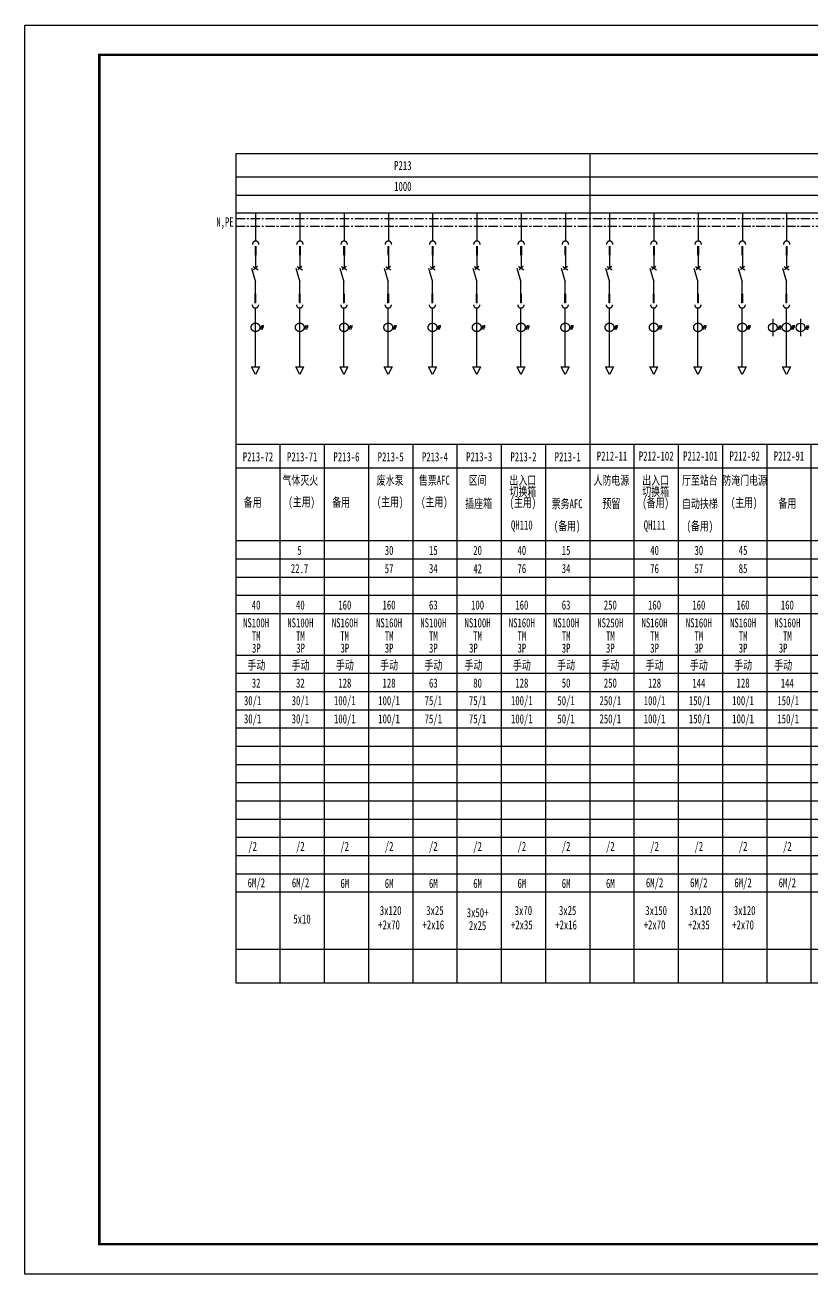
# Model space of a CAD drawing. Extents: x 639847 to 671765, y -86200 to -63744.
# Drawn here: x 639847 to 650416, y -86200 to -69400 of the extents above; entities that cross this region are included whole.
import ezdxf
from ezdxf.enums import TextEntityAlignment as Align

# ---------------------------------------------------------------- set-up
doc = ezdxf.new("R2010")
doc.units = 0
doc.header["$LTSCALE"] = 100
doc.header["$MEASUREMENT"] = 0
doc.linetypes.add('ACAD_ISO03W100', pattern=[30, 12, -18])
doc.linetypes.add('CENTER', pattern=[2, 1.25, -0.25, 0.25, -0.25])
doc.layers.get('0').update_dxf_attribs({"color": 3, "linetype": 'CONTINUOUS'})
for name, color, linetype in [('01', 7, 'CONTINUOUS'), ('02', 1, 'CONTINUOUS'), ('1', 7, 'ACAD_ISO03W100'), ('11', 1, 'CONTINUOUS'), ('图框', 4, 'CONTINUOUS')]:
    doc.layers.add(name, color=color, linetype=linetype)
doc.styles.add('WEN', font='', dxfattribs={"width": 0.7})
doc.styles.get('WEN').set_extended_font_data('SimSun')

msp = doc.modelspace()

# ---------------------------------------------------------------- linework, layer by layer
at = {"const_width": 18.3, "elevation": -732}
msp.add_lwpolyline([(642681, -71928), (657950, -71928)], dxfattribs=at)
at = {"layer": '01'}
for p, q in [((642681, -71129), (642681, -82285)), ((642681, -71129), (661333, -71129)), ((647441, -71129), (647441, -82285)), ((642681, -82285), (661333, -82285))]:
    msp.add_line(p, q, dxfattribs=at)
at = {"layer": '01', "color": 3, "linetype": 'CENTER'}
for p, q in [((642681, -72001), (659459, -72001)), ((642681, -72106), (659459, -72106))]:
    msp.add_line(p, q, dxfattribs=at)
at = {"layer": '02'}
for p, q in [((642681, -71444), (661333, -71444)), ((642681, -71689), (661333, -71689)), ((649906, -73584, -1796), (649906, -73353, -1796)), ((650278, -73584, -1796), (650278, -73353, -1796)), ((650017, -73469, -1796), (649962, -73469, -1796)), ((649987, -73440, -1796), (649974, -73499, -1796)), ((650008, -73440, -1796), (649995, -73499, -1796)), ((650390, -73469, -1796), (650335, -73469, -1796)), ((650360, -73440, -1796), (650347, -73500, -1796)), ((650380, -73440, -1796), (650367, -73500, -1796)), ((642681, -75040), (661333, -75040)), ((643276, -75040), (643276, -82285)), ((643871, -75040), (643871, -82285)), ((644466, -75040), (644466, -82285)), ((645061, -75040), (645061, -82285)), ((645656, -75040), (645656, -82285)), ((646251, -75040), (646251, -82285)), ((646846, -75040), (646846, -82285)), ((648036, -75040), (648036, -82285)), ((648631, -75040), (648631, -82285)), ((649226, -75040), (649226, -82285)), ((649821, -75040), (649821, -82285)), ((650416, -75040), (650416, -82285)), ((642681, -75355), (661333, -75355)), ((642681, -76335), (661333, -76335)), ((642681, -76580), (661333, -76580)), ((642681, -76825), (661333, -76825)), ((642681, -77070), (661333, -77070)), ((642681, -77315), (660791, -77315)), ((642681, -77875), (660791, -77875)), ((642681, -78120), (660791, -78120)), ((642681, -78365), (661158, -78365)), ((642681, -78610), (661158, -78610)), ((642681, -78855), (661158, -78855)), ((642681, -79100), (661158, -79100)), ((642681, -79345), (661158, -79345)), ((642681, -79590), (661158, -79590)), ((642681, -79835), (661158, -79835)), ((642681, -80080), (661158, -80080)), ((642681, -80325), (661158, -80325)), ((642681, -80570), (661158, -80570)), ((642681, -80815), (661333, -80815)), ((642681, -81060), (661333, -81060)), ((642681, -81830), (661333, -81830))]:
    msp.add_line(p, q, dxfattribs=at)
for centre in [(649904, -73470, -1796), (650277, -73467, -1796)]:
    msp.add_circle(centre, 58.2, dxfattribs=at)
at = {"layer": '1'}
for p, q in [((642949, -71935, -898), (642949, -72307, -898)), ((643544, -71935, -898), (643544, -72307, -898)), ((644139, -71935, -898), (644139, -72307, -898)), ((644734, -71935, -898), (644734, -72307, -898)), ((645329, -71935, -898), (645329, -72307, -898)), ((645924, -71935, -898), (645924, -72307, -898)), ((646519, -71935, -898), (646519, -72307, -898)), ((647114, -71935, -898), (647114, -72307, -898)), ((647709, -71935, -898), (647709, -72307, -898)), ((648304, -71935, -898), (648304, -72307, -898)), ((648899, -71935, -898), (648899, -72307, -898)), ((649494, -71935, -898), (649494, -72307, -898)), ((650089, -71935, -898), (650089, -72307, -898)), ((642949, -72373, -898), (642949, -72482, -898)), ((643544, -72373, -898), (643544, -72482, -898)), ((644139, -72373, -898), (644139, -72482, -898)), ((644734, -72373, -898), (644734, -72482, -898)), ((645329, -72373, -898), (645329, -72482, -898)), ((645924, -72373, -898), (645924, -72482, -898)), ((646519, -72373, -898), (646519, -72482, -898)), ((647114, -72373, -898), (647114, -72482, -898)), ((647709, -72373, -898), (647709, -72482, -898)), ((648304, -72373, -898), (648304, -72482, -898)), ((648899, -72373, -898), (648899, -72482, -898)), ((649494, -72373, -898), (649494, -72482, -898)), ((650089, -72373, -898), (650089, -72482, -898)), ((642949, -72423, -898), (642949, -72671, -898)), ((642949, -72423, -898), (642949, -72671, -898)), ((643544, -72423, -898), (643544, -72671, -898)), ((643544, -72423, -898), (643544, -72671, -898)), ((644139, -72423, -898), (644139, -72671, -898)), ((644139, -72423, -898), (644139, -72671, -898)), ((644734, -72423, -898), (644734, -72671, -898)), ((644734, -72423, -898), (644734, -72671, -898)), ((645329, -72423, -898), (645329, -72671, -898)), ((645329, -72423, -898), (645329, -72671, -898)), ((645924, -72423, -898), (645924, -72671, -898)), ((645924, -72423, -898), (645924, -72671, -898)), ((646519, -72423, -898), (646519, -72671, -898)), ((646519, -72423, -898), (646519, -72671, -898)), ((647114, -72423, -898), (647114, -72671, -898)), ((647114, -72423, -898), (647114, -72671, -898)), ((647709, -72423, -898), (647709, -72671, -898)), ((647709, -72423, -898), (647709, -72671, -898)), ((648304, -72423, -898), (648304, -72671, -898)), ((648304, -72423, -898), (648304, -72671, -898)), ((648899, -72423, -898), (648899, -72671, -898)), ((648899, -72423, -898), (648899, -72671, -898)), ((649494, -72423, -898), (649494, -72671, -898)), ((649494, -72423, -898), (649494, -72671, -898)), ((650089, -72423, -898), (650089, -72671, -898)), ((650089, -72423, -898), (650089, -72671, -898)), ((642892, -72669, -898), (642946, -72855, -898)), ((642914, -72647, -898), (642983, -72694, -898)), ((642976, -72647, -898), (642922, -72694, -898)), ((643487, -72669, -898), (643541, -72855, -898)), ((643509, -72647, -898), (643578, -72694, -898)), ((643571, -72647, -898), (643517, -72694, -898)), ((644082, -72669, -898), (644136, -72855, -898)), ((644104, -72647, -898), (644173, -72694, -898)), ((644166, -72647, -898), (644112, -72694, -898)), ((644677, -72669, -898), (644731, -72855, -898)), ((644699, -72647, -898), (644768, -72694, -898)), ((644761, -72647, -898), (644707, -72694, -898)), ((645272, -72669, -898), (645326, -72855, -898)), ((645294, -72647, -898), (645363, -72694, -898)), ((645356, -72647, -898), (645302, -72694, -898)), ((645867, -72669, -898), (645921, -72855, -898)), ((645889, -72647, -898), (645958, -72694, -898)), ((645951, -72647, -898), (645897, -72694, -898)), ((646462, -72669, -898), (646516, -72855, -898)), ((646484, -72647, -898), (646553, -72694, -898)), ((646546, -72647, -898), (646492, -72694, -898)), ((647057, -72669, -898), (647111, -72855, -898)), ((647079, -72647, -898), (647148, -72694, -898)), ((647141, -72647, -898), (647087, -72694, -898)), ((647652, -72669, -898), (647706, -72855, -898)), ((647674, -72647, -898), (647743, -72694, -898)), ((647736, -72647, -898), (647682, -72694, -898)), ((648247, -72669, -898), (648301, -72855, -898)), ((648269, -72647, -898), (648338, -72694, -898)), ((648331, -72647, -898), (648277, -72694, -898)), ((648842, -72669, -898), (648896, -72855, -898)), ((648864, -72647, -898), (648933, -72694, -898)), ((648926, -72647, -898), (648872, -72694, -898)), ((649437, -72669, -898), (649491, -72855, -898)), ((649459, -72647, -898), (649528, -72694, -898)), ((649521, -72647, -898), (649467, -72694, -898)), ((650032, -72669, -898), (650086, -72855, -898)), ((650054, -72647, -898), (650123, -72694, -898)), ((650116, -72647, -898), (650062, -72694, -898)), ((642946, -73119, -898), (642946, -72855, -898)), ((643541, -73119, -898), (643541, -72855, -898)), ((644136, -73119, -898), (644136, -72855, -898)), ((644731, -73119, -898), (644731, -72855, -898)), ((645326, -73119, -898), (645326, -72855, -898)), ((645921, -73119, -898), (645921, -72855, -898)), ((646516, -73119, -898), (646516, -72855, -898)), ((647111, -73119, -898), (647111, -72855, -898)), ((647706, -73119, -898), (647706, -72855, -898)), ((648301, -73119, -898), (648301, -72855, -898)), ((648896, -73119, -898), (648896, -72855, -898)), ((649491, -73119, -898), (649491, -72855, -898)), ((650086, -73119, -898), (650086, -72855, -898)), ((642946, -73140, -898), (642946, -73031, -898)), ((643541, -73140, -898), (643541, -73031, -898)), ((644136, -73140, -898), (644136, -73031, -898)), ((644731, -73140, -898), (644731, -73031, -898)), ((645326, -73140, -898), (645326, -73031, -898)), ((645921, -73140, -898), (645921, -73031, -898)), ((646516, -73140, -898), (646516, -73031, -898)), ((647111, -73140, -898), (647111, -73031, -898)), ((647706, -73140, -898), (647706, -73031, -898)), ((648301, -73140, -898), (648301, -73031, -898)), ((648896, -73140, -898), (648896, -73031, -898)), ((649491, -73140, -898), (649491, -73031, -898)), ((650086, -73140, -898), (650086, -73031, -898)), ((642946, -73996, -898), (642946, -73206, -898)), ((643541, -73996, -898), (643541, -73206, -898)), ((644136, -73996, -898), (644136, -73206, -898)), ((644731, -73996, -898), (644731, -73206, -898)), ((645326, -73996, -898), (645326, -73206, -898)), ((645921, -73996, -898), (645921, -73206, -898)), ((646516, -73996, -898), (646516, -73206, -898)), ((647111, -73996, -898), (647111, -73206, -898)), ((647706, -73996, -898), (647706, -73206, -898)), ((648301, -73996, -898), (648301, -73206, -898)), ((648896, -73996, -898), (648896, -73206, -898)), ((649491, -73996, -898), (649491, -73206, -898)), ((650086, -73996, -898), (650086, -73206, -898)), ((643060, -73466, -898), (643005, -73466, -898)), ((643030, -73437, -898), (643017, -73496, -898)), ((643050, -73437, -898), (643037, -73496, -898)), ((643655, -73466, -898), (643600, -73466, -898)), ((643625, -73437, -898), (643612, -73496, -898)), ((643645, -73437, -898), (643632, -73496, -898)), ((644250, -73466, -898), (644195, -73466, -898)), ((644220, -73437, -898), (644207, -73496, -898)), ((644240, -73437, -898), (644227, -73496, -898)), ((644845, -73466, -898), (644790, -73466, -898)), ((644815, -73437, -898), (644802, -73496, -898)), ((644835, -73437, -898), (644822, -73496, -898)), ((645440, -73466, -898), (645385, -73466, -898)), ((645410, -73437, -898), (645397, -73496, -898)), ((645430, -73437, -898), (645417, -73496, -898)), ((646035, -73466, -898), (645980, -73466, -898)), ((646005, -73437, -898), (645992, -73496, -898)), ((646025, -73437, -898), (646012, -73496, -898)), ((646630, -73466, -898), (646575, -73466, -898)), ((646600, -73437, -898), (646587, -73496, -898)), ((646620, -73437, -898), (646607, -73496, -898)), ((647225, -73466, -898), (647170, -73466, -898)), ((647195, -73437, -898), (647182, -73496, -898)), ((647215, -73437, -898), (647202, -73496, -898)), ((647820, -73466, -898), (647765, -73466, -898)), ((647790, -73437, -898), (647777, -73496, -898)), ((647810, -73437, -898), (647797, -73496, -898)), ((648415, -73466, -898), (648360, -73466, -898)), ((648385, -73437, -898), (648372, -73496, -898)), ((648405, -73437, -898), (648392, -73496, -898)), ((649010, -73466, -898), (648955, -73466, -898)), ((648980, -73437, -898), (648967, -73496, -898)), ((649000, -73437, -898), (648987, -73496, -898)), ((649605, -73466, -898), (649550, -73466, -898)), ((649575, -73437, -898), (649562, -73496, -898)), ((649595, -73437, -898), (649582, -73496, -898)), ((650200, -73466, -898), (650145, -73466, -898)), ((650170, -73437, -898), (650157, -73496, -898)), ((650190, -73437, -898), (650177, -73496, -898)), ((642946, -74101, -898), (642894, -73996, -898)), ((642894, -73996, -898), (642999, -73996, -898)), ((642999, -73996, -898), (642946, -74101, -898)), ((643489, -73996, -898), (643594, -73996, -898)), ((643541, -74101, -898), (643489, -73996, -898)), ((643594, -73996, -898), (643541, -74101, -898)), ((644084, -73996, -898), (644189, -73996, -898)), ((644136, -74101, -898), (644084, -73996, -898)), ((644189, -73996, -898), (644136, -74101, -898)), ((644679, -73996, -898), (644784, -73996, -898)), ((644731, -74101, -898), (644679, -73996, -898)), ((644784, -73996, -898), (644731, -74101, -898)), ((645326, -74101, -898), (645274, -73996, -898)), ((645274, -73996, -898), (645379, -73996, -898)), ((645379, -73996, -898), (645326, -74101, -898)), ((645921, -74101, -898), (645869, -73996, -898)), ((645869, -73996, -898), (645974, -73996, -898)), ((645974, -73996, -898), (645921, -74101, -898)), ((646464, -73996, -898), (646569, -73996, -898)), ((646516, -74101, -898), (646464, -73996, -898)), ((646569, -73996, -898), (646516, -74101, -898)), ((647111, -74101, -898), (647059, -73996, -898)), ((647059, -73996, -898), (647164, -73996, -898)), ((647164, -73996, -898), (647111, -74101, -898)), ((647654, -73996, -898), (647759, -73996, -898)), ((647706, -74101, -898), (647654, -73996, -898)), ((647759, -73996, -898), (647706, -74101, -898)), ((648301, -74101, -898), (648249, -73996, -898)), ((648249, -73996, -898), (648354, -73996, -898)), ((648354, -73996, -898), (648301, -74101, -898)), ((648896, -74101, -898), (648844, -73996, -898)), ((648844, -73996, -898), (648949, -73996, -898)), ((648949, -73996, -898), (648896, -74101, -898)), ((649491, -74101, -898), (649439, -73996, -898)), ((649439, -73996, -898), (649544, -73996, -898)), ((649544, -73996, -898), (649491, -74101, -898)), ((650086, -74101, -898), (650034, -73996, -898)), ((650034, -73996, -898), (650139, -73996, -898)), ((650139, -73996, -898), (650086, -74101, -898))]:
    msp.add_line(p, q, dxfattribs=at)
at = {"layer": '1', "const_width": 28.3, "elevation": -898}
for points in [[(642949, -72373), (642949, -72498)], [(643544, -72373), (643544, -72498)], [(644139, -72373), (644139, -72498)], [(644734, -72373), (644734, -72498)], [(645329, -72373), (645329, -72498)], [(645924, -72373), (645924, -72498)], [(646519, -72373), (646519, -72498)], [(647114, -72373), (647114, -72498)], [(647709, -72373), (647709, -72498)], [(648304, -72373), (648304, -72498)], [(648899, -72373), (648899, -72498)], [(649494, -72373), (649494, -72498)], [(650089, -72373), (650089, -72498)], [(642946, -73015), (642946, -73140)], [(643541, -73015), (643541, -73140)], [(644136, -73015), (644136, -73140)], [(644731, -73015), (644731, -73140)], [(645326, -73015), (645326, -73140)], [(645921, -73015), (645921, -73140)], [(646516, -73015), (646516, -73140)], [(647111, -73015), (647111, -73140)], [(647706, -73015), (647706, -73140)], [(648301, -73015), (648301, -73140)], [(648896, -73015), (648896, -73140)], [(649491, -73015), (649491, -73140)], [(650086, -73015), (650086, -73140)]]:
    msp.add_lwpolyline(points, dxfattribs=at)
at = {"layer": '1'}
for centre in [(642947, -73467, -898), (643542, -73467, -898), (644137, -73467, -898), (644732, -73467, -898), (645327, -73467, -898), (645922, -73467, -898), (646517, -73467, -898), (647112, -73467, -898), (647707, -73467, -898), (648302, -73467, -898), (648897, -73467, -898), (649492, -73467, -898), (650087, -73467, -898)]:
    msp.add_circle(centre, 58.2, dxfattribs=at)
for centre, start, end in [((642949, -72351, -898), 0, 180), ((643544, -72351, -898), 0, 180), ((644139, -72351, -898), 0, 180), ((644734, -72351, -898), 0, 180), ((645329, -72351, -898), 0, 180), ((645924, -72351, -898), 0, 180), ((646519, -72351, -898), 0, 180), ((647114, -72351, -898), 0, 180), ((647709, -72351, -898), 0, 180), ((648304, -72351, -898), 0, 180), ((648899, -72351, -898), 0, 180), ((649494, -72351, -898), 0, 180), ((650089, -72351, -898), 0, 180), ((642946, -73162, -898), 180, 0), ((643541, -73162, -898), 180, 0), ((644136, -73162, -898), 180, 0), ((644731, -73162, -898), 180, 0), ((645326, -73162, -898), 180, 0), ((645921, -73162, -898), 180, 0), ((646516, -73162, -898), 180, 0), ((647111, -73162, -898), 180, 0), ((647706, -73162, -898), 180, 0), ((648301, -73162, -898), 180, 0), ((648896, -73162, -898), 180, 0), ((649491, -73162, -898), 180, 0), ((650086, -73162, -898), 180, 0)]:
    msp.add_arc(centre, 43.8, start, end, dxfattribs=at)
at = {"layer": '图框'}
msp.add_lwpolyline([(639847, -69400), (663607, -69400), (663607, -86200), (639847, -86200)], close=True, dxfattribs=at)
at = {"layer": '图框', "const_width": 32}
msp.add_lwpolyline([(640847, -69800), (663207, -69800), (663207, -85800), (640847, -85800)], close=True, dxfattribs=at)

# ---------------------------------------------------------------- texts
at = {"layer": '11', "style": 'WEN', "width": 0.7}
for s, height, p in [('P213', 122.5, (644928, -71291)), ('1000', 122.5, (644928, -71571)), ('N,PE', 122.5, (642537, -72065)), ('P213-72', 122.5, (642980, -75209)), ('P213-71', 122.5, (643575, -75209)), ('P213-6', 122.5, (644170, -75209)), ('P213-5', 122.5, (644765, -75209)), ('P213-4', 122.5, (645360, -75209)), ('P213-3', 122.5, (645955, -75209)), ('P213-2', 122.5, (646550, -75209)), ('P213-1', 122.5, (647145, -75209)), ('P212-11', 122.5, (647740, -75198)), ('P212-102', 122.5, (648335, -75198)), ('P212-101', 122.5, (648930, -75198)), ('P212-92', 122.5, (649525, -75198)), ('P212-91', 122.5, (650120, -75198)), ('气体灭火', 122.5, (643550, -75521)), ('废水泵', 122.5, (644757, -75521)), ('售票AFC', 122.5, (645352, -75521)), ('区间', 122.5, (645933, -75521)), ('切换箱', 122.5, (646542, -75672)), ('出入口', 122.5, (646542, -75521)), ('人防电源', 122.5, (647732, -75521)), ('切换箱', 122.5, (648327, -75672)), ('出入口', 122.5, (648327, -75521)), ('厅至站台', 122.5, (648922, -75521)), ('防淹门电源', 122.5, (649524, -75521)), ('备用', 122.5, (642908, -75817)), ('(主用)', 122.5, (643567, -75821)), ('备用', 122.5, (644098, -75817)), ('(主用)', 122.5, (644757, -75821)), ('(主用)', 122.5, (645352, -75821)), ('插座箱', 122.5, (645947, -75833)), ('(主用)', 122.5, (646542, -75830)), ('票务AFC', 122.5, (647137, -75837)), ('预留', 122.5, (647732, -75833)), ('(备用)', 122.5, (648327, -75832)), ('自动扶梯', 122.5, (648922, -75836)), ('(主用)', 122.5, (649517, -75829)), ('备用', 122.5, (650098, -75831)), ('QH110', 122.5, (646528, -76139)), ('(备用)', 122.5, (647137, -76145)), ('QH111', 122.5, (648313, -76139)), ('(备用)', 122.5, (648922, -76145)), ('5', 122, (643539, -76467)), ('30', 122.5, (644743, -76467)), ('15', 122.5, (645338, -76467)), ('20', 122.5, (645933, -76467)), ('40', 122.5, (646528, -76467)), ('15', 122.5, (647123, -76467)), ('40', 122.5, (648313, -76467)), ('30', 122.5, (648908, -76467)), ('45', 122.5, (649503, -76467)), ('22.7', 122.5, (643539, -76712)), ('57', 122.5, (644743, -76712)), ('34', 122.5, (645338, -76712)), ('42', 122.5, (645933, -76712)), ('76', 122.5, (646528, -76712)), ('34', 122.5, (647123, -76712)), ('76', 122.5, (648313, -76712)), ('57', 122.5, (648908, -76712)), ('85', 122.5, (649503, -76712)), ('40', 122.5, (642955, -77202)), ('40', 122.5, (643550, -77202)), ('160', 122.5, (644148, -77202)), ('160', 122.5, (644743, -77202)), ('63', 122.5, (645338, -77202)), ('100', 122.5, (645933, -77202)), ('160', 122.5, (646528, -77202)), ('63', 122.5, (647123, -77202)), ('250', 122.5, (647718, -77202)), ('160', 122.5, (648313, -77202)), ('160', 122.5, (648908, -77202)), ('160', 122.5, (649503, -77202)), ('160', 122.5, (650098, -77202)), ('NS100H', 122.5, (642955, -77441)), ('NS100H', 122.5, (643550, -77441)), ('NS160H', 122.5, (644148, -77441)), ('NS160H', 122.5, (644743, -77441)), ('NS100H', 122.5, (645338, -77441)), ('NS100H', 122.5, (645933, -77441)), ('NS160H', 122.5, (646528, -77441)), ('NS100H', 122.5, (647123, -77441)), ('NS250H', 122.5, (647718, -77441)), ('NS160H', 122.5, (648313, -77441)), ('NS160H', 122.5, (648908, -77441)), ('NS160H', 122.5, (649503, -77441)), ('TM', 122.5, (642955, -77618)), ('TM', 122.5, (643550, -77618)), ('TM', 122.5, (644145, -77618)), ('TM', 122.5, (644743, -77618)), ('TM', 122.5, (645338, -77618)), ('TM', 122.5, (645933, -77618)), ('TM', 122.5, (646528, -77618)), ('TM', 122.5, (647123, -77618)), ('TM', 122.5, (647718, -77618)), ('TM', 122.5, (648313, -77618)), ('TM', 122.5, (648908, -77618)), ('TM', 122.5, (649503, -77618)), ('TM', 122.5, (650098, -77618)), ('3P', 122.5, (642958, -77782)), ('3P', 122.5, (643553, -77782)), ('3P', 122.5, (644148, -77782)), ('3P', 122.5, (644743, -77782)), ('3P', 122.5, (645338, -77782)), ('3P', 122.5, (645877, -77782)), ('3P', 122.5, (646528, -77782)), ('3P', 122.5, (647123, -77782)), ('3P', 122.5, (647718, -77782)), ('3P', 122.5, (648313, -77782)), ('3P', 122.5, (648908, -77782)), ('3P', 122.5, (649503, -77782)), ('3P', 122.5, (650042, -77782)), ('手动', 122.5, (642958, -78007)), ('手动', 122.5, (643553, -78007)), ('手动', 122.5, (644148, -78007)), ('手动', 122.5, (644743, -78007)), ('手动', 122.5, (645338, -78007)), ('手动', 122.5, (645877, -78007)), ('手动', 122.5, (646528, -78007)), ('手动', 122.5, (647123, -78007)), ('手动', 122.5, (647718, -78007)), ('手动', 122.5, (648313, -78007)), ('手动', 122.5, (648908, -78007)), ('手动', 122.5, (649503, -78007)), ('手动', 122.5, (650042, -78007)), ('32', 122.5, (642955, -78252)), ('32', 122.5, (643550, -78252)), ('128', 122.5, (644148, -78252)), ('128', 122.5, (644743, -78252)), ('63', 122.5, (645338, -78252)), ('80', 122.5, (645933, -78252)), ('128', 122.5, (646528, -78252)), ('50', 122.5, (647123, -78252)), ('250', 122.5, (647718, -78252)), ('128', 122.5, (648313, -78252)), ('144', 122.5, (648908, -78252)), ('128', 122.5, (649503, -78252)), ('144', 122.5, (650098, -78252)), ('30/1', 122.5, (642908, -78497)), ('30/1', 122.5, (643550, -78497)), ('100/1', 122.5, (644148, -78497)), ('100/1', 122.5, (644743, -78497)), ('75/1', 122.5, (645338, -78497)), ('75/1', 122.5, (645933, -78497)), ('100/1', 122.5, (646528, -78497)), ('50/1', 122.5, (647123, -78497)), ('250/1', 122.5, (647718, -78497)), ('100/1', 122.5, (648313, -78497)), ('150/1', 122.5, (648920, -78497)), ('100/1', 122.5, (649503, -78497)), ('150/1', 122.5, (650110, -78497)), ('30/1', 122.5, (642908, -78742)), ('30/1', 122.5, (643550, -78742)), ('100/1', 122.5, (644148, -78742)), ('100/1', 122.5, (644743, -78742)), ('75/1', 122.5, (645338, -78742)), ('75/1', 122.5, (645933, -78742)), ('100/1', 122.5, (646528, -78742)), ('50/1', 122.5, (647123, -78742)), ('250/1', 122.5, (647718, -78742)), ('100/1', 122.5, (648313, -78742)), ('150/1', 122.5, (648920, -78742)), ('100/1', 122.5, (649503, -78742)), ('150/1', 122.5, (650110, -78742)), ('/2', 122.5, (642908, -80457)), ('/2', 122.5, (643550, -80457)), ('/2', 122.5, (644145, -80457)), ('/2', 122.5, (644743, -80457)), ('/2', 122.5, (645338, -80457)), ('/2', 122.5, (645933, -80457)), ('/2', 122.5, (646528, -80457)), ('/2', 122.5, (647123, -80457)), ('/2', 122.5, (647718, -80457)), ('/2', 122.5, (648313, -80457)), ('/2', 122.5, (648908, -80457)), ('/2', 122.5, (649503, -80457)), ('/2', 122.5, (650098, -80457)), ('6M/2', 122.5, (642958, -80947)), ('6M/2', 122.5, (643553, -80947)), ('6M', 122.5, (644148, -80947)), ('6M', 122.5, (644743, -80947)), ('6M', 122.5, (645338, -80947)), ('6M', 122.5, (645933, -80947)), ('6M', 122.5, (646528, -80947)), ('6M', 122.5, (647123, -80947)), ('6M', 122.5, (647718, -80947)), ('6M/2', 122.5, (648313, -80947)), ('6M/2', 122.5, (648908, -80947)), ('6M/2', 122.5, (649503, -80947)), ('6M/2', 122.5, (650098, -80947)), ('3x120', 122.5, (644764, -81311)), ('3x25', 122.5, (645359, -81311)), ('3x50+', 122.5, (645933, -81340)), ('3x70', 122.5, (646549, -81311)), ('3x25', 122.5, (647144, -81311)), ('3x150', 122.5, (648334, -81311)), ('3x120', 122.5, (648929, -81311)), ('3x120', 122.5, (649524, -81311)), ('5x10', 122.5, (643572, -81425)), ('+2x70', 122.5, (644743, -81504)), ('+2x16', 122.5, (645338, -81504)), ('2x25', 122.5, (645933, -81513)), ('+2x35', 122.5, (646528, -81504)), ('+2x16', 122.5, (647123, -81504)), ('+2x70', 122.5, (648313, -81504)), ('+2x35', 122.5, (648908, -81504)), ('+2x70', 122.5, (649503, -81504))]:
    msp.add_text(s, height=height, dxfattribs=at).set_placement(p, align=Align.MIDDLE)
at = {"layer": '11', "color": 2, "style": 'WEN', "width": 0.7}
msp.add_text('NS160H', height=122.5, dxfattribs=at).set_placement((650098, -77441), align=Align.MIDDLE)

doc.saveas('drawing.dxf')
